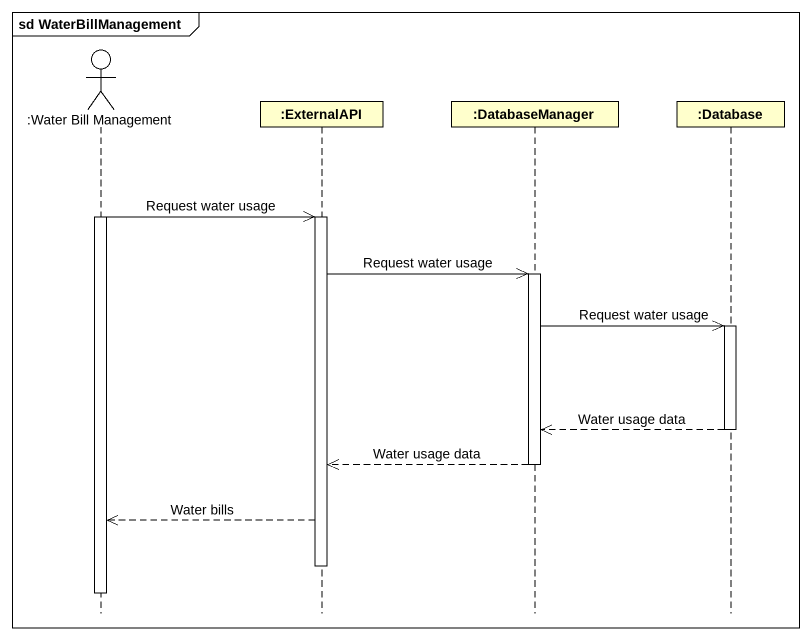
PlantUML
@startuml
mainframe sd WaterBillManagement
hide footbox
actor ":Water Bill Management" as Water_Bill_Management
participant ":ExternalAPI" as ExternalAPI
participant ":DatabaseManager" as DatabaseManager
participant ":Database" as Database_

activate Water_Bill_Management
Water_Bill_Management ->> ExternalAPI : Request water usage
activate ExternalAPI
ExternalAPI ->> DatabaseManager : Request water usage
activate DatabaseManager
DatabaseManager ->> Database_ : Request water usage
activate Database_
Database_ -->> DatabaseManager : Water usage data
deactivate Database_
DatabaseManager -->> ExternalAPI : Water usage data
deactivate DatabaseManager
ExternalAPI -->> Water_Bill_Management : Water bills
deactivate ExternalAPI
deactivate Water_Bill_Management
@enduml
